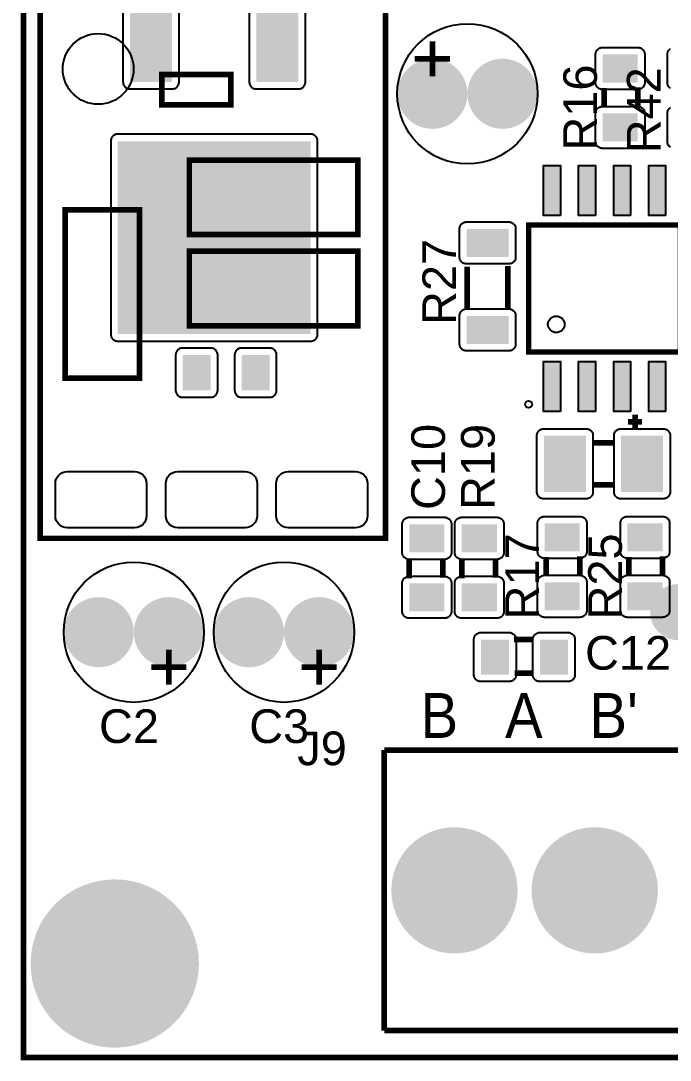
# Model space of a CAD drawing. Header units: inches. Extents: x -3.34 to 3.34, y -1.57 to 1.57.
# Drawn here: x -3.336 to -2.41, y -1.575 to -0.093 of the extents above; entities that cross this region are included whole.
import ezdxf

# ---------------------------------------------------------------- set-up
doc = ezdxf.new("R2010")
doc.units = ezdxf.units.IN
doc.layers.get('0').update_dxf_attribs({"linetype": 'CONTINUOUS'})

# ---------------------------------------------------------------- blocks, each defined once
blk = doc.blocks.new('RPAD')
blk.add_trace([(-0.5, -0.5), (-0.5, 0.5), (0.5, -0.5), (0.5, 0.5)])
blk = doc.blocks.new('EPAD')
at = {"const_width": 0.5}
blk.add_lwpolyline([(-0.25, 0, 1), (0.25, 0, 1)], format="xyb", close=True, dxfattribs=at)

msp = doc.modelspace()

# ---------------------------------------------------------------- linework, layer by layer
for points, const_width in [([(-3.332118, -1.570866), (3.333236, -1.570866), (3.333236, 1.570866), (-3.332118, 1.570866), (-3.332118, -1.570866)], 0.008), ([(-3.332118, -1.570866), (3.333236, -1.570866), (3.333236, 1.570866), (-3.332118, 1.570866), (-3.332118, -1.570866)], 0.008), ([(-3.332118, -1.570866), (3.333236, -1.570866), (3.333236, 1.570866), (-3.332118, 1.570866), (-3.332118, -1.570866)], 0.008), ([(-3.308496, -0.830709), (-2.81637, -0.830709), (-2.81637, 0.094488), (-3.308496, 0.094488), (-3.308496, -0.830709)], 0.008), ([(-3.308496, -0.830709), (-2.81637, -0.830709), (-2.81637, 0.094488), (-3.308496, 0.094488), (-3.308496, -0.830709)], 0.008), ([(-3.308496, -0.830709), (-2.81637, -0.830709), (-2.81637, 0.094488), (-3.308496, 0.094488), (-3.308496, -0.830709)], 0.008), ([(-2.749441, -0.12185), (-2.749441, -0.17185)], 0.008), ([(-2.749441, -0.12185), (-2.749441, -0.17185)], 0.008), ([(-2.749441, -0.12185), (-2.749441, -0.17185)], 0.008), ([(-2.774441, -0.14685), (-2.724441, -0.14685)], 0.008), ([(-2.774441, -0.14685), (-2.724441, -0.14685)], 0.008), ([(-2.774441, -0.14685), (-2.724441, -0.14685)], 0.008), ([(-3.135268, -0.212598), (-3.036843, -0.212598), (-3.036843, -0.169291), (-3.135268, -0.169291), (-3.135268, -0.212598)], 0.008), ([(-3.135268, -0.212598), (-3.036843, -0.212598), (-3.036843, -0.169291), (-3.135268, -0.169291), (-3.135268, -0.212598)], 0.008), ([(-3.135268, -0.212598), (-3.036843, -0.212598), (-3.036843, -0.169291), (-3.135268, -0.169291), (-3.135268, -0.212598)], 0.008), ([(-2.504724, -0.215756), (-2.504724, -0.188756)], 0.008), ([(-2.504724, -0.215756), (-2.504724, -0.188756)], 0.008), ([(-2.504724, -0.215756), (-2.504724, -0.188756)], 0.008), ([(-2.456724, -0.215756), (-2.456724, -0.187756)], 0.008), ([(-2.456724, -0.215756), (-2.456724, -0.187756)], 0.008), ([(-2.456724, -0.215756), (-2.456724, -0.187756)], 0.008), ([(-3.095898, -0.397638), (-2.85574, -0.397638), (-2.85574, -0.291339), (-3.095898, -0.291339), (-3.095898, -0.397638)], 0.008), ([(-3.095898, -0.397638), (-2.85574, -0.397638), (-2.85574, -0.291339), (-3.095898, -0.291339), (-3.095898, -0.397638)], 0.008), ([(-3.095898, -0.397638), (-2.85574, -0.397638), (-2.85574, -0.291339), (-3.095898, -0.291339), (-3.095898, -0.397638)], 0.008), ([(-3.273063, -0.602362), (-3.166764, -0.602362), (-3.166764, -0.362205), (-3.273063, -0.362205), (-3.273063, -0.602362)], 0.008), ([(-3.273063, -0.602362), (-3.166764, -0.602362), (-3.166764, -0.362205), (-3.273063, -0.362205), (-3.273063, -0.602362)], 0.008), ([(-3.273063, -0.602362), (-3.166764, -0.602362), (-3.166764, -0.362205), (-3.273063, -0.362205), (-3.273063, -0.602362)], 0.008), ([(-2.395701, -0.564961), (-2.395701, -0.383858), (-2.612236, -0.383858), (-2.612236, -0.564961), (-2.395701, -0.564961)], 0.007874), ([(-2.395701, -0.564961), (-2.395701, -0.383858), (-2.612236, -0.383858), (-2.612236, -0.564961), (-2.395701, -0.564961)], 0.007874), ([(-2.395701, -0.564961), (-2.395701, -0.383858), (-2.612236, -0.383858), (-2.612236, -0.564961), (-2.395701, -0.564961)], 0.007874), ([(-3.095898, -0.527559), (-2.85574, -0.527559), (-2.85574, -0.42126), (-3.095898, -0.42126), (-3.095898, -0.527559)], 0.008), ([(-3.095898, -0.527559), (-2.85574, -0.527559), (-2.85574, -0.42126), (-3.095898, -0.42126), (-3.095898, -0.527559)], 0.008), ([(-3.095898, -0.527559), (-2.85574, -0.527559), (-2.85574, -0.42126), (-3.095898, -0.42126), (-3.095898, -0.527559)], 0.008), ([(-2.699701, -0.443449), (-2.699701, -0.502449)], 0.008), ([(-2.699701, -0.443449), (-2.699701, -0.502449)], 0.008), ([(-2.699701, -0.443449), (-2.699701, -0.502449)], 0.008), ([(-2.641701, -0.442449), (-2.641701, -0.502449)], 0.008), ([(-2.641701, -0.442449), (-2.641701, -0.502449)], 0.008), ([(-2.641701, -0.442449), (-2.641701, -0.502449)], 0.008), ([(-2.460465, -0.654409), (-2.460465, -0.674409)], 0.008), ([(-2.460465, -0.654409), (-2.460465, -0.674409)], 0.008), ([(-2.460465, -0.654409), (-2.460465, -0.674409)], 0.008), ([(-2.470465, -0.664409), (-2.450465, -0.664409)], 0.008), ([(-2.470465, -0.664409), (-2.450465, -0.664409)], 0.008), ([(-2.470465, -0.664409), (-2.450465, -0.664409)], 0.008), ([(-2.520465, -0.694409), (-2.490465, -0.694409)], 0.008), ([(-2.520465, -0.694409), (-2.490465, -0.694409)], 0.008), ([(-2.520465, -0.694409), (-2.490465, -0.694409)], 0.008), ([(-2.520465, -0.754409), (-2.490465, -0.754409)], 0.008), ([(-2.520465, -0.754409), (-2.490465, -0.754409)], 0.008), ([(-2.520465, -0.754409), (-2.490465, -0.754409)], 0.008), ([(-2.782315, -0.859709), (-2.782315, -0.887709)], 0.008), ([(-2.782315, -0.859709), (-2.782315, -0.887709)], 0.008), ([(-2.782315, -0.859709), (-2.782315, -0.887709)], 0.008), ([(-2.734315, -0.859709), (-2.734315, -0.886709)], 0.008), ([(-2.734315, -0.859709), (-2.734315, -0.886709)], 0.008), ([(-2.734315, -0.859709), (-2.734315, -0.886709)], 0.008), ([(-2.707512, -0.859709), (-2.707512, -0.887709)], 0.008), ([(-2.707512, -0.859709), (-2.707512, -0.887709)], 0.008), ([(-2.707512, -0.859709), (-2.707512, -0.887709)], 0.008), ([(-2.659512, -0.859709), (-2.659512, -0.886709)], 0.008), ([(-2.659512, -0.859709), (-2.659512, -0.886709)], 0.008), ([(-2.659512, -0.859709), (-2.659512, -0.886709)], 0.008), ([(-2.587402, -0.884386), (-2.587402, -0.857386)], 0.008), ([(-2.587402, -0.884386), (-2.587402, -0.857386)], 0.008), ([(-2.587402, -0.884386), (-2.587402, -0.857386)], 0.008), ([(-2.539402, -0.884386), (-2.539402, -0.856386)], 0.008), ([(-2.539402, -0.884386), (-2.539402, -0.856386)], 0.008), ([(-2.539402, -0.884386), (-2.539402, -0.856386)], 0.008), ([(-2.469291, -0.884386), (-2.469291, -0.857386)], 0.008), ([(-2.469291, -0.884386), (-2.469291, -0.857386)], 0.008), ([(-2.469291, -0.884386), (-2.469291, -0.857386)], 0.008), ([(-2.421291, -0.884386), (-2.421291, -0.856386)], 0.008), ([(-2.421291, -0.884386), (-2.421291, -0.856386)], 0.008), ([(-2.421291, -0.884386), (-2.421291, -0.856386)], 0.008), ([(-2.605213, -0.975), (-2.633213, -0.975)], 0.008), ([(-2.605213, -0.975), (-2.633213, -0.975)], 0.008), ([(-2.605213, -0.975), (-2.633213, -0.975)], 0.008), ([(-3.125, -1.039567), (-3.125, -0.989567)], 0.008), ([(-3.125, -1.039567), (-3.125, -0.989567)], 0.008), ([(-3.125, -1.039567), (-3.125, -0.989567)], 0.008), ([(-2.910858, -1.039567), (-2.910858, -0.989567)], 0.008), ([(-2.910858, -1.039567), (-2.910858, -0.989567)], 0.008), ([(-2.910858, -1.039567), (-2.910858, -0.989567)], 0.008), ([(-3.1, -1.014567), (-3.15, -1.014567)], 0.008), ([(-3.1, -1.014567), (-3.15, -1.014567)], 0.008), ([(-3.1, -1.014567), (-3.15, -1.014567)], 0.008), ([(-2.885858, -1.014567), (-2.935858, -1.014567)], 0.008), ([(-2.885858, -1.014567), (-2.935858, -1.014567)], 0.008), ([(-2.885858, -1.014567), (-2.935858, -1.014567)], 0.008), ([(-2.605213, -1.023), (-2.632213, -1.023)], 0.008), ([(-2.605213, -1.023), (-2.632213, -1.023)], 0.008), ([(-2.605213, -1.023), (-2.632213, -1.023)], 0.008), ([(-2.817945, -1.132677), (-2.817945, -1.532677)], 0.008), ([(-2.217945, -1.132677), (-2.817945, -1.132677)], 0.008), ([(-2.817945, -1.132677), (-2.817945, -1.532677)], 0.008), ([(-2.217945, -1.132677), (-2.817945, -1.132677)], 0.008), ([(-2.817945, -1.132677), (-2.817945, -1.532677)], 0.008), ([(-2.217945, -1.132677), (-2.817945, -1.132677)], 0.008), ([(-2.817945, -1.532677), (-2.217945, -1.532677)], 0.008), ([(-2.817945, -1.532677), (-2.217945, -1.532677)], 0.008), ([(-2.817945, -1.532677), (-2.217945, -1.532677)], 0.008)]:
    msp.add_lwpolyline(points, dxfattribs=dict(const_width=const_width))
for points in [[(-3.190465, -0.079921), (-3.190465, -0.179921), (-3.190414, -0.180961), (-3.190266, -0.181966), (-3.190024, -0.182933), (-3.189693, -0.183857), (-3.189278, -0.184733), (-3.188783, -0.185557), (-3.188214, -0.186324), (-3.187574, -0.187031), (-3.186868, -0.187671), (-3.1861, -0.18824), (-3.185276, -0.188735), (-3.1844, -0.18915), (-3.183476, -0.18948), (-3.182509, -0.189722), (-3.181504, -0.189871), (-3.180465, -0.189921), (-3.180465, -0.189921), (-3.120465, -0.189921), (-3.119425, -0.189871), (-3.11842, -0.189722), (-3.117453, -0.18948), (-3.116529, -0.18915), (-3.115653, -0.188735), (-3.114829, -0.18824), (-3.114061, -0.187671), (-3.113355, -0.187031), (-3.112715, -0.186324), (-3.112146, -0.185557), (-3.111651, -0.184733), (-3.111236, -0.183857), (-3.110906, -0.182933), (-3.110663, -0.181966), (-3.110515, -0.180961), (-3.110465, -0.179921), (-3.110465, -0.079921)], [(-3.010465, -0.079921), (-3.010465, -0.179921), (-3.010414, -0.180961), (-3.010266, -0.181966), (-3.010024, -0.182933), (-3.009693, -0.183857), (-3.009278, -0.184733), (-3.008783, -0.185557), (-3.008214, -0.186324), (-3.007574, -0.187031), (-3.006868, -0.187671), (-3.0061, -0.18824), (-3.005276, -0.188735), (-3.0044, -0.18915), (-3.003476, -0.18948), (-3.002509, -0.189722), (-3.001504, -0.189871), (-3.000465, -0.189921), (-3.000465, -0.189921), (-2.940465, -0.189921), (-2.939425, -0.189871), (-2.93842, -0.189722), (-2.937453, -0.18948), (-2.936529, -0.18915), (-2.935653, -0.188735), (-2.934829, -0.18824), (-2.934061, -0.187671), (-2.933355, -0.187031), (-2.932715, -0.186324), (-2.932146, -0.185557), (-2.931651, -0.184733), (-2.931236, -0.183857), (-2.930906, -0.182933), (-2.930663, -0.181966), (-2.930515, -0.180961), (-2.930465, -0.179921), (-2.930465, -0.079921)], [(-2.409998, -0.189075), (-2.410765, -0.188506), (-2.411472, -0.187865), (-2.412112, -0.187159), (-2.412681, -0.186392), (-2.413176, -0.185568), (-2.413591, -0.184691), (-2.413921, -0.183767), (-2.414163, -0.1828), (-2.414312, -0.181795), (-2.414362, -0.180756), (-2.414362, -0.180756), (-2.414362, -0.140756), (-2.414312, -0.139717), (-2.414163, -0.138711), (-2.413921, -0.137744), (-2.413591, -0.13682), (-2.413176, -0.135944), (-2.412681, -0.13512), (-2.412112, -0.134352), (-2.411472, -0.133646), (-2.410765, -0.133006), (-2.409998, -0.132437)], [(-2.409998, -0.273075), (-2.410765, -0.272506), (-2.411472, -0.271865), (-2.412112, -0.271159), (-2.412681, -0.270392), (-2.413176, -0.269568), (-2.413591, -0.268691), (-2.413921, -0.267767), (-2.414163, -0.2668), (-2.414312, -0.265795), (-2.414362, -0.264756), (-2.414362, -0.264756), (-2.414362, -0.224756), (-2.414312, -0.223717), (-2.414163, -0.222711), (-2.413921, -0.221744), (-2.413591, -0.22082), (-2.413176, -0.219944), (-2.412681, -0.21912), (-2.412112, -0.218352), (-2.411472, -0.217646), (-2.410765, -0.217006), (-2.409998, -0.216437)]]:
    msp.add_lwpolyline(points)
for points in [[(-2.516724, -0.180756), (-2.516724, -0.140756), (-2.516674, -0.139717), (-2.516526, -0.138711), (-2.516283, -0.137744), (-2.515953, -0.13682), (-2.515538, -0.135944), (-2.515043, -0.13512), (-2.514474, -0.134352), (-2.513834, -0.133646), (-2.513128, -0.133006), (-2.51236, -0.132437), (-2.511536, -0.131943), (-2.51066, -0.131528), (-2.509736, -0.131197), (-2.508769, -0.130955), (-2.507764, -0.130806), (-2.506724, -0.130756), (-2.456724, -0.130756), (-2.455685, -0.130806), (-2.45468, -0.130955), (-2.453713, -0.131197), (-2.452789, -0.131528), (-2.451913, -0.131943), (-2.451089, -0.132437), (-2.450321, -0.133006), (-2.449615, -0.133646), (-2.448975, -0.134352), (-2.448406, -0.13512), (-2.447911, -0.135944), (-2.447496, -0.13682), (-2.447165, -0.137744), (-2.446923, -0.138711), (-2.446775, -0.139717), (-2.446724, -0.140756), (-2.446724, -0.180756), (-2.446775, -0.181795), (-2.446923, -0.1828), (-2.447165, -0.183767), (-2.447496, -0.184691), (-2.447911, -0.185568), (-2.448406, -0.186392), (-2.448975, -0.187159), (-2.449615, -0.187865), (-2.450321, -0.188506), (-2.451089, -0.189075), (-2.451913, -0.189569), (-2.452789, -0.189984), (-2.453713, -0.190315), (-2.45468, -0.190557), (-2.455685, -0.190706), (-2.456724, -0.190756), (-2.506724, -0.190756), (-2.507764, -0.190706), (-2.508769, -0.190557), (-2.509736, -0.190315), (-2.51066, -0.189984), (-2.511536, -0.189569), (-2.51236, -0.189075), (-2.513128, -0.188506), (-2.513834, -0.187865), (-2.514474, -0.187159), (-2.515043, -0.186392), (-2.515538, -0.185568), (-2.515953, -0.184691), (-2.516283, -0.183767), (-2.516526, -0.1828), (-2.516674, -0.181795), (-2.516724, -0.180756)], [(-2.516724, -0.264756), (-2.516724, -0.224756), (-2.516674, -0.223717), (-2.516526, -0.222711), (-2.516283, -0.221744), (-2.515953, -0.22082), (-2.515538, -0.219944), (-2.515043, -0.21912), (-2.514474, -0.218352), (-2.513834, -0.217646), (-2.513128, -0.217006), (-2.51236, -0.216437), (-2.511536, -0.215943), (-2.51066, -0.215528), (-2.509736, -0.215197), (-2.508769, -0.214955), (-2.507764, -0.214806), (-2.506724, -0.214756), (-2.456724, -0.214756), (-2.455685, -0.214806), (-2.45468, -0.214955), (-2.453713, -0.215197), (-2.452789, -0.215528), (-2.451913, -0.215943), (-2.451089, -0.216437), (-2.450321, -0.217006), (-2.449615, -0.217646), (-2.448975, -0.218352), (-2.448406, -0.21912), (-2.447911, -0.219944), (-2.447496, -0.22082), (-2.447165, -0.221744), (-2.446923, -0.222711), (-2.446775, -0.223717), (-2.446724, -0.224756), (-2.446724, -0.264756), (-2.446775, -0.265795), (-2.446923, -0.2668), (-2.447165, -0.267767), (-2.447496, -0.268691), (-2.447911, -0.269568), (-2.448406, -0.270392), (-2.448975, -0.271159), (-2.449615, -0.271865), (-2.450321, -0.272506), (-2.451089, -0.273075), (-2.451913, -0.273569), (-2.452789, -0.273984), (-2.453713, -0.274315), (-2.45468, -0.274557), (-2.455685, -0.274706), (-2.456724, -0.274756), (-2.506724, -0.274756), (-2.507764, -0.274706), (-2.508769, -0.274557), (-2.509736, -0.274315), (-2.51066, -0.273984), (-2.511536, -0.273569), (-2.51236, -0.273075), (-2.513128, -0.272506), (-2.513834, -0.271865), (-2.514474, -0.271159), (-2.515043, -0.270392), (-2.515538, -0.269568), (-2.515953, -0.268691), (-2.516283, -0.267767), (-2.516526, -0.2668), (-2.516674, -0.265795), (-2.516724, -0.264756)], [(-3.197965, -0.549421), (-2.922965, -0.549421), (-2.921925, -0.549371), (-2.92092, -0.549222), (-2.919953, -0.54898), (-2.919029, -0.54865), (-2.918153, -0.548235), (-2.917329, -0.54774), (-2.916561, -0.547171), (-2.915855, -0.546531), (-2.915215, -0.545824), (-2.914646, -0.545057), (-2.914151, -0.544233), (-2.913736, -0.543357), (-2.913406, -0.542433), (-2.913163, -0.541466), (-2.913015, -0.540461), (-2.912965, -0.539421), (-2.912965, -0.264421), (-2.913015, -0.263382), (-2.913163, -0.262377), (-2.913406, -0.26141), (-2.913736, -0.260486), (-2.914151, -0.259609), (-2.914646, -0.258785), (-2.915215, -0.258018), (-2.915855, -0.257312), (-2.916561, -0.256672), (-2.917329, -0.256102), (-2.918153, -0.255607), (-2.919029, -0.255193), (-2.919953, -0.254862), (-2.92092, -0.25462), (-2.921925, -0.254472), (-2.922965, -0.254421), (-3.197965, -0.254421), (-3.199004, -0.254472), (-3.200009, -0.25462), (-3.200976, -0.254862), (-3.2019, -0.255193), (-3.202776, -0.255607), (-3.2036, -0.256102), (-3.204368, -0.256672), (-3.205074, -0.257312), (-3.205714, -0.258018), (-3.206283, -0.258785), (-3.206778, -0.259609), (-3.207193, -0.260486), (-3.207524, -0.26141), (-3.207766, -0.262377), (-3.207914, -0.263382), (-3.207965, -0.264421), (-3.207965, -0.539421), (-3.207914, -0.540461), (-3.207766, -0.541466), (-3.207524, -0.542433), (-3.207193, -0.543357), (-3.206778, -0.544233), (-3.206283, -0.545057), (-3.205714, -0.545824), (-3.205074, -0.546531), (-3.204368, -0.547171), (-3.2036, -0.54774), (-3.202776, -0.548235), (-3.2019, -0.54865), (-3.200976, -0.54898), (-3.200009, -0.549222), (-3.199004, -0.549371), (-3.197965, -0.549421)], [(-2.566969, -0.370146), (-2.590969, -0.370146), (-2.590969, -0.299146), (-2.566969, -0.299146), (-2.566969, -0.370146)], [(-2.516969, -0.370146), (-2.540969, -0.370146), (-2.540969, -0.299146), (-2.516969, -0.299146), (-2.516969, -0.370146)], [(-2.466969, -0.370146), (-2.490969, -0.370146), (-2.490969, -0.299146), (-2.466969, -0.299146), (-2.466969, -0.370146)], [(-2.416969, -0.370146), (-2.440969, -0.370146), (-2.440969, -0.299146), (-2.416969, -0.299146), (-2.416969, -0.370146)], [(-2.630701, -0.389449), (-2.630701, -0.429449), (-2.630751, -0.430488), (-2.6309, -0.431493), (-2.631142, -0.43246), (-2.631472, -0.433384), (-2.631887, -0.434261), (-2.632382, -0.435085), (-2.632951, -0.435852), (-2.633591, -0.436558), (-2.634298, -0.437198), (-2.635065, -0.437768), (-2.635889, -0.438262), (-2.636765, -0.438677), (-2.637689, -0.439008), (-2.638656, -0.43925), (-2.639661, -0.439398), (-2.640701, -0.439449), (-2.700701, -0.439449), (-2.70174, -0.439398), (-2.702745, -0.43925), (-2.703712, -0.439008), (-2.704636, -0.438677), (-2.705513, -0.438262), (-2.706337, -0.437768), (-2.707104, -0.437198), (-2.70781, -0.436558), (-2.70845, -0.435852), (-2.70902, -0.435085), (-2.709515, -0.434261), (-2.709929, -0.433384), (-2.71026, -0.43246), (-2.710502, -0.431493), (-2.71065, -0.430488), (-2.710701, -0.429449), (-2.710701, -0.389449), (-2.71065, -0.388409), (-2.710502, -0.387404), (-2.71026, -0.386437), (-2.709929, -0.385513), (-2.709515, -0.384637), (-2.70902, -0.383813), (-2.70845, -0.383045), (-2.70781, -0.382339), (-2.707104, -0.381699), (-2.706337, -0.38113), (-2.705513, -0.380635), (-2.704636, -0.38022), (-2.703712, -0.37989), (-2.702745, -0.379648), (-2.70174, -0.379499), (-2.700701, -0.379449), (-2.640701, -0.379449), (-2.639661, -0.379499), (-2.638656, -0.379648), (-2.637689, -0.37989), (-2.636765, -0.38022), (-2.635889, -0.380635), (-2.635065, -0.38113), (-2.634298, -0.381699), (-2.633591, -0.382339), (-2.632951, -0.383045), (-2.632382, -0.383813), (-2.631887, -0.384637), (-2.631472, -0.385513), (-2.631142, -0.386437), (-2.6309, -0.387404), (-2.630751, -0.388409), (-2.630701, -0.389449)], [(-2.630701, -0.513449), (-2.630701, -0.553449), (-2.630751, -0.554488), (-2.6309, -0.555493), (-2.631142, -0.55646), (-2.631472, -0.557384), (-2.631887, -0.558261), (-2.632382, -0.559085), (-2.632951, -0.559852), (-2.633591, -0.560558), (-2.634298, -0.561198), (-2.635065, -0.561768), (-2.635889, -0.562262), (-2.636765, -0.562677), (-2.637689, -0.563008), (-2.638656, -0.56325), (-2.639661, -0.563398), (-2.640701, -0.563449), (-2.700701, -0.563449), (-2.70174, -0.563398), (-2.702745, -0.56325), (-2.703712, -0.563008), (-2.704636, -0.562677), (-2.705513, -0.562262), (-2.706337, -0.561768), (-2.707104, -0.561198), (-2.70781, -0.560558), (-2.70845, -0.559852), (-2.70902, -0.559085), (-2.709515, -0.558261), (-2.709929, -0.557384), (-2.71026, -0.55646), (-2.710502, -0.555493), (-2.71065, -0.554488), (-2.710701, -0.553449), (-2.710701, -0.513449), (-2.71065, -0.512409), (-2.710502, -0.511404), (-2.71026, -0.510437), (-2.709929, -0.509513), (-2.709515, -0.508637), (-2.70902, -0.507813), (-2.70845, -0.507045), (-2.70781, -0.506339), (-2.707104, -0.505699), (-2.706337, -0.50513), (-2.705513, -0.504635), (-2.704636, -0.50422), (-2.703712, -0.50389), (-2.702745, -0.503648), (-2.70174, -0.503499), (-2.700701, -0.503449), (-2.640701, -0.503449), (-2.639661, -0.503499), (-2.638656, -0.503648), (-2.637689, -0.50389), (-2.636765, -0.50422), (-2.635889, -0.504635), (-2.635065, -0.50513), (-2.634298, -0.505699), (-2.633591, -0.506339), (-2.632951, -0.507045), (-2.632382, -0.507813), (-2.631887, -0.508637), (-2.631472, -0.509513), (-2.631142, -0.510437), (-2.6309, -0.511404), (-2.630751, -0.512409), (-2.630701, -0.513449)], [(-3.105409, -0.629488), (-3.065409, -0.629488), (-3.06437, -0.629438), (-3.063365, -0.629289), (-3.062398, -0.629047), (-3.061474, -0.628717), (-3.060598, -0.628302), (-3.059774, -0.627807), (-3.059006, -0.627238), (-3.0583, -0.626598), (-3.05766, -0.625891), (-3.057091, -0.625124), (-3.056596, -0.6243), (-3.056181, -0.623424), (-3.05585, -0.6225), (-3.055608, -0.621533), (-3.05546, -0.620528), (-3.055409, -0.619488), (-3.055409, -0.569488), (-3.05546, -0.568449), (-3.055608, -0.567444), (-3.05585, -0.566477), (-3.056181, -0.565553), (-3.056596, -0.564676), (-3.057091, -0.563852), (-3.05766, -0.563085), (-3.0583, -0.562379), (-3.059006, -0.561739), (-3.059774, -0.561169), (-3.060598, -0.560674), (-3.061474, -0.56026), (-3.062398, -0.559929), (-3.063365, -0.559687), (-3.06437, -0.559539), (-3.065409, -0.559488), (-3.105409, -0.559488), (-3.106449, -0.559539), (-3.107454, -0.559687), (-3.108421, -0.559929), (-3.109345, -0.56026), (-3.110221, -0.560674), (-3.111045, -0.561169), (-3.111813, -0.561739), (-3.112519, -0.562379), (-3.113159, -0.563085), (-3.113728, -0.563852), (-3.114223, -0.564676), (-3.114638, -0.565553), (-3.114969, -0.566477), (-3.115211, -0.567444), (-3.115359, -0.568449), (-3.115409, -0.569488), (-3.115409, -0.619488), (-3.115359, -0.620528), (-3.115211, -0.621533), (-3.114969, -0.6225), (-3.114638, -0.623424), (-3.114223, -0.6243), (-3.113728, -0.625124), (-3.113159, -0.625891), (-3.112519, -0.626598), (-3.111813, -0.627238), (-3.111045, -0.627807), (-3.110221, -0.628302), (-3.109345, -0.628717), (-3.108421, -0.629047), (-3.107454, -0.629289), (-3.106449, -0.629438), (-3.105409, -0.629488)], [(-3.021409, -0.629488), (-2.981409, -0.629488), (-2.98037, -0.629438), (-2.979365, -0.629289), (-2.978398, -0.629047), (-2.977474, -0.628717), (-2.976598, -0.628302), (-2.975774, -0.627807), (-2.975006, -0.627238), (-2.9743, -0.626598), (-2.97366, -0.625891), (-2.973091, -0.625124), (-2.972596, -0.6243), (-2.972181, -0.623424), (-2.97185, -0.6225), (-2.971608, -0.621533), (-2.97146, -0.620528), (-2.971409, -0.619488), (-2.971409, -0.569488), (-2.97146, -0.568449), (-2.971608, -0.567444), (-2.97185, -0.566477), (-2.972181, -0.565553), (-2.972596, -0.564676), (-2.973091, -0.563852), (-2.97366, -0.563085), (-2.9743, -0.562379), (-2.975006, -0.561739), (-2.975774, -0.561169), (-2.976598, -0.560674), (-2.977474, -0.56026), (-2.978398, -0.559929), (-2.979365, -0.559687), (-2.98037, -0.559539), (-2.981409, -0.559488), (-3.021409, -0.559488), (-3.022449, -0.559539), (-3.023454, -0.559687), (-3.024421, -0.559929), (-3.025345, -0.56026), (-3.026221, -0.560674), (-3.027045, -0.561169), (-3.027813, -0.561739), (-3.028519, -0.562379), (-3.029159, -0.563085), (-3.029728, -0.563852), (-3.030223, -0.564676), (-3.030638, -0.565553), (-3.030969, -0.566477), (-3.031211, -0.567444), (-3.031359, -0.568449), (-3.031409, -0.569488), (-3.031409, -0.619488), (-3.031359, -0.620528), (-3.031211, -0.621533), (-3.030969, -0.6225), (-3.030638, -0.623424), (-3.030223, -0.6243), (-3.029728, -0.625124), (-3.029159, -0.625891), (-3.028519, -0.626598), (-3.027813, -0.627238), (-3.027045, -0.627807), (-3.026221, -0.628302), (-3.025345, -0.628717), (-3.024421, -0.629047), (-3.023454, -0.629289), (-3.022449, -0.629438), (-3.021409, -0.629488)], [(-2.566969, -0.649673), (-2.590969, -0.649673), (-2.590969, -0.578673), (-2.566969, -0.578673), (-2.566969, -0.649673)], [(-2.516969, -0.649673), (-2.540969, -0.649673), (-2.540969, -0.578673), (-2.516969, -0.578673), (-2.516969, -0.649673)], [(-2.466969, -0.649673), (-2.490969, -0.649673), (-2.490969, -0.578673), (-2.466969, -0.578673), (-2.466969, -0.649673)], [(-2.416969, -0.649673), (-2.440969, -0.649673), (-2.440969, -0.578673), (-2.416969, -0.578673), (-2.416969, -0.649673)], [(-2.590465, -0.674409), (-2.530465, -0.674409), (-2.529425, -0.67446), (-2.52842, -0.674608), (-2.527453, -0.67485), (-2.526529, -0.675181), (-2.525653, -0.675596), (-2.524829, -0.676091), (-2.524061, -0.67666), (-2.523355, -0.6773), (-2.522715, -0.678006), (-2.522146, -0.678774), (-2.521651, -0.679598), (-2.521236, -0.680474), (-2.520906, -0.681398), (-2.520663, -0.682365), (-2.520515, -0.68337), (-2.520465, -0.684409), (-2.520465, -0.764409), (-2.520515, -0.765449), (-2.520663, -0.766454), (-2.520906, -0.767421), (-2.521236, -0.768345), (-2.521651, -0.769221), (-2.522146, -0.770045), (-2.522715, -0.770813), (-2.523355, -0.771519), (-2.524061, -0.772159), (-2.524829, -0.772728), (-2.525653, -0.773223), (-2.526529, -0.773638), (-2.527453, -0.773969), (-2.52842, -0.774211), (-2.529425, -0.774359), (-2.530465, -0.774409), (-2.590465, -0.774409), (-2.591504, -0.774359), (-2.592509, -0.774211), (-2.593476, -0.773969), (-2.5944, -0.773638), (-2.595276, -0.773223), (-2.5961, -0.772728), (-2.596868, -0.772159), (-2.597574, -0.771519), (-2.598214, -0.770813), (-2.598783, -0.770045), (-2.599278, -0.769221), (-2.599693, -0.768345), (-2.600024, -0.767421), (-2.600266, -0.766454), (-2.600414, -0.765449), (-2.600465, -0.764409), (-2.600465, -0.684409), (-2.600414, -0.68337), (-2.600266, -0.682365), (-2.600024, -0.681398), (-2.599693, -0.680474), (-2.599278, -0.679598), (-2.598783, -0.678774), (-2.598214, -0.678006), (-2.597574, -0.6773), (-2.596868, -0.67666), (-2.5961, -0.676091), (-2.595276, -0.675596), (-2.5944, -0.675181), (-2.593476, -0.67485), (-2.592509, -0.674608), (-2.591504, -0.67446), (-2.590465, -0.674409)], [(-2.480465, -0.674409), (-2.420465, -0.674409), (-2.419425, -0.67446), (-2.41842, -0.674608), (-2.417453, -0.67485), (-2.416529, -0.675181), (-2.415653, -0.675596), (-2.414829, -0.676091), (-2.414061, -0.67666), (-2.413355, -0.6773), (-2.412715, -0.678006), (-2.412146, -0.678774), (-2.411651, -0.679598), (-2.411236, -0.680474), (-2.410906, -0.681398), (-2.410663, -0.682365), (-2.410515, -0.68337), (-2.410465, -0.684409), (-2.410465, -0.764409), (-2.410515, -0.765449), (-2.410663, -0.766454), (-2.410906, -0.767421), (-2.411236, -0.768345), (-2.411651, -0.769221), (-2.412146, -0.770045), (-2.412715, -0.770813), (-2.413355, -0.771519), (-2.414061, -0.772159), (-2.414829, -0.772728), (-2.415653, -0.773223), (-2.416529, -0.773638), (-2.417453, -0.773969), (-2.41842, -0.774211), (-2.419425, -0.774359), (-2.420465, -0.774409), (-2.480465, -0.774409), (-2.481504, -0.774359), (-2.482509, -0.774211), (-2.483476, -0.773969), (-2.4844, -0.773638), (-2.485276, -0.773223), (-2.4861, -0.772728), (-2.486868, -0.772159), (-2.487574, -0.771519), (-2.488214, -0.770813), (-2.488783, -0.770045), (-2.489278, -0.769221), (-2.489693, -0.768345), (-2.490024, -0.767421), (-2.490266, -0.766454), (-2.490414, -0.765449), (-2.490465, -0.764409), (-2.490465, -0.684409), (-2.490414, -0.68337), (-2.490266, -0.682365), (-2.490024, -0.681398), (-2.489693, -0.680474), (-2.489278, -0.679598), (-2.488783, -0.678774), (-2.488214, -0.678006), (-2.487574, -0.6773), (-2.486868, -0.67666), (-2.4861, -0.676091), (-2.485276, -0.675596), (-2.4844, -0.675181), (-2.483476, -0.67485), (-2.482509, -0.674608), (-2.481504, -0.67446), (-2.480465, -0.674409)], [(-3.156882, -0.752591), (-3.156882, -0.798591), (-3.15722, -0.802067), (-3.158193, -0.805281), (-3.159739, -0.808172), (-3.161796, -0.810676), (-3.164301, -0.812733), (-3.167192, -0.814279), (-3.170406, -0.815252), (-3.173882, -0.815591), (-3.269882, -0.815591), (-3.273358, -0.815252), (-3.276572, -0.814279), (-3.279463, -0.812733), (-3.281968, -0.810676), (-3.284024, -0.808172), (-3.28557, -0.805281), (-3.286544, -0.802067), (-3.286882, -0.798591), (-3.286882, -0.752591), (-3.286544, -0.749115), (-3.28557, -0.7459), (-3.284024, -0.743009), (-3.281968, -0.740505), (-3.279463, -0.738448), (-3.276572, -0.736902), (-3.273358, -0.735929), (-3.269882, -0.735591), (-3.173882, -0.735591), (-3.170406, -0.735929), (-3.167192, -0.736902), (-3.164301, -0.738448), (-3.161796, -0.740505), (-3.159739, -0.743009), (-3.158193, -0.7459), (-3.15722, -0.749115), (-3.156882, -0.752591)], [(-2.999402, -0.752591), (-2.999402, -0.798591), (-2.99974, -0.802067), (-3.000713, -0.805281), (-3.002259, -0.808172), (-3.004316, -0.810676), (-3.00682, -0.812733), (-3.009711, -0.814279), (-3.012926, -0.815252), (-3.016402, -0.815591), (-3.112402, -0.815591), (-3.115878, -0.815252), (-3.119092, -0.814279), (-3.121983, -0.812733), (-3.124487, -0.810676), (-3.126544, -0.808172), (-3.12809, -0.805281), (-3.129063, -0.802067), (-3.129402, -0.798591), (-3.129402, -0.752591), (-3.129063, -0.749115), (-3.12809, -0.7459), (-3.126544, -0.743009), (-3.124487, -0.740505), (-3.121983, -0.738448), (-3.119092, -0.736902), (-3.115878, -0.735929), (-3.112402, -0.735591), (-3.016402, -0.735591), (-3.012926, -0.735929), (-3.009711, -0.736902), (-3.00682, -0.738448), (-3.004316, -0.740505), (-3.002259, -0.743009), (-3.000713, -0.7459), (-2.99974, -0.749115), (-2.999402, -0.752591)], [(-2.841921, -0.752591), (-2.841921, -0.798591), (-2.842259, -0.802067), (-2.843233, -0.805281), (-2.844779, -0.808172), (-2.846835, -0.810676), (-2.84934, -0.812733), (-2.852231, -0.814279), (-2.855445, -0.815252), (-2.858921, -0.815591), (-2.954921, -0.815591), (-2.958397, -0.815252), (-2.961611, -0.814279), (-2.964502, -0.812733), (-2.967007, -0.810676), (-2.969064, -0.808172), (-2.97061, -0.805281), (-2.971583, -0.802067), (-2.971921, -0.798591), (-2.971921, -0.752591), (-2.971583, -0.749115), (-2.97061, -0.7459), (-2.969064, -0.743009), (-2.967007, -0.740505), (-2.964502, -0.738448), (-2.961611, -0.736902), (-2.958397, -0.735929), (-2.954921, -0.735591), (-2.858921, -0.735591), (-2.855445, -0.735929), (-2.852231, -0.736902), (-2.84934, -0.738448), (-2.846835, -0.740505), (-2.844779, -0.743009), (-2.843233, -0.7459), (-2.842259, -0.749115), (-2.841921, -0.752591)], [(-2.599402, -0.849386), (-2.599402, -0.809386), (-2.599351, -0.808346), (-2.599203, -0.807341), (-2.598961, -0.806374), (-2.59863, -0.80545), (-2.598215, -0.804574), (-2.59772, -0.80375), (-2.597151, -0.802982), (-2.596511, -0.802276), (-2.595805, -0.801636), (-2.595037, -0.801067), (-2.594213, -0.800572), (-2.593337, -0.800157), (-2.592413, -0.799827), (-2.591446, -0.799585), (-2.590441, -0.799436), (-2.589402, -0.799386), (-2.539402, -0.799386), (-2.538362, -0.799436), (-2.537357, -0.799585), (-2.53639, -0.799827), (-2.535466, -0.800157), (-2.53459, -0.800572), (-2.533766, -0.801067), (-2.532998, -0.801636), (-2.532292, -0.802276), (-2.531652, -0.802982), (-2.531083, -0.80375), (-2.530588, -0.804574), (-2.530173, -0.80545), (-2.529843, -0.806374), (-2.5296, -0.807341), (-2.529452, -0.808346), (-2.529402, -0.809386), (-2.529402, -0.849386), (-2.529452, -0.850425), (-2.5296, -0.85143), (-2.529843, -0.852397), (-2.530173, -0.853321), (-2.530588, -0.854198), (-2.531083, -0.855022), (-2.531652, -0.855789), (-2.532292, -0.856495), (-2.532998, -0.857135), (-2.533766, -0.857705), (-2.53459, -0.858199), (-2.535466, -0.858614), (-2.53639, -0.858945), (-2.537357, -0.859187), (-2.538362, -0.859335), (-2.539402, -0.859386), (-2.589402, -0.859386), (-2.590441, -0.859335), (-2.591446, -0.859187), (-2.592413, -0.858945), (-2.593337, -0.858614), (-2.594213, -0.858199), (-2.595037, -0.857705), (-2.595805, -0.857135), (-2.596511, -0.856495), (-2.597151, -0.855789), (-2.59772, -0.855022), (-2.598215, -0.854198), (-2.59863, -0.853321), (-2.598961, -0.852397), (-2.599203, -0.85143), (-2.599351, -0.850425), (-2.599402, -0.849386)], [(-2.481291, -0.849386), (-2.481291, -0.809386), (-2.481241, -0.808346), (-2.481093, -0.807341), (-2.48085, -0.806374), (-2.48052, -0.80545), (-2.480105, -0.804574), (-2.47961, -0.80375), (-2.479041, -0.802982), (-2.478401, -0.802276), (-2.477694, -0.801636), (-2.476927, -0.801067), (-2.476103, -0.800572), (-2.475227, -0.800157), (-2.474303, -0.799827), (-2.473336, -0.799585), (-2.472331, -0.799436), (-2.471291, -0.799386), (-2.421291, -0.799386), (-2.420252, -0.799436), (-2.419247, -0.799585), (-2.41828, -0.799827), (-2.417356, -0.800157), (-2.41648, -0.800572), (-2.415656, -0.801067), (-2.414888, -0.801636), (-2.414182, -0.802276), (-2.413542, -0.802982), (-2.412972, -0.80375), (-2.412478, -0.804574), (-2.412063, -0.80545), (-2.411732, -0.806374), (-2.41149, -0.807341), (-2.411342, -0.808346), (-2.411291, -0.809386), (-2.411291, -0.849386), (-2.411342, -0.850425), (-2.41149, -0.85143), (-2.411732, -0.852397), (-2.412063, -0.853321), (-2.412478, -0.854198), (-2.412972, -0.855022), (-2.413542, -0.855789), (-2.414182, -0.856495), (-2.414888, -0.857135), (-2.415656, -0.857705), (-2.41648, -0.858199), (-2.417356, -0.858614), (-2.41828, -0.858945), (-2.419247, -0.859187), (-2.420252, -0.859335), (-2.421291, -0.859386), (-2.471291, -0.859386), (-2.472331, -0.859335), (-2.473336, -0.859187), (-2.474303, -0.858945), (-2.475227, -0.858614), (-2.476103, -0.858199), (-2.476927, -0.857705), (-2.477694, -0.857135), (-2.478401, -0.856495), (-2.479041, -0.855789), (-2.47961, -0.855022), (-2.480105, -0.854198), (-2.48052, -0.853321), (-2.48085, -0.852397), (-2.481093, -0.85143), (-2.481241, -0.850425), (-2.481291, -0.849386)], [(-2.722315, -0.810709), (-2.722315, -0.850709), (-2.722365, -0.851748), (-2.722514, -0.852753), (-2.722756, -0.85372), (-2.723087, -0.854644), (-2.723501, -0.85552), (-2.723996, -0.856344), (-2.724565, -0.857112), (-2.725206, -0.857818), (-2.725912, -0.858458), (-2.726679, -0.859028), (-2.727503, -0.859522), (-2.72838, -0.859937), (-2.729304, -0.860268), (-2.73027, -0.86051), (-2.731276, -0.860658), (-2.732315, -0.860709), (-2.782315, -0.860709), (-2.783354, -0.860658), (-2.784359, -0.86051), (-2.785326, -0.860268), (-2.78625, -0.859937), (-2.787127, -0.859522), (-2.787951, -0.859028), (-2.788718, -0.858458), (-2.789424, -0.857818), (-2.790065, -0.857112), (-2.790634, -0.856344), (-2.791129, -0.85552), (-2.791543, -0.854644), (-2.791874, -0.85372), (-2.792116, -0.852753), (-2.792265, -0.851748), (-2.792315, -0.850709), (-2.792315, -0.810709), (-2.792265, -0.809669), (-2.792116, -0.808664), (-2.791874, -0.807697), (-2.791543, -0.806773), (-2.791129, -0.805897), (-2.790634, -0.805073), (-2.790065, -0.804305), (-2.789424, -0.803599), (-2.788718, -0.802959), (-2.787951, -0.80239), (-2.787127, -0.801895), (-2.78625, -0.80148), (-2.785326, -0.80115), (-2.784359, -0.800907), (-2.783354, -0.800759), (-2.782315, -0.800709), (-2.732315, -0.800709), (-2.731276, -0.800759), (-2.73027, -0.800907), (-2.729304, -0.80115), (-2.72838, -0.80148), (-2.727503, -0.801895), (-2.726679, -0.80239), (-2.725912, -0.802959), (-2.725206, -0.803599), (-2.724565, -0.804305), (-2.723996, -0.805073), (-2.723501, -0.805897), (-2.723087, -0.806773), (-2.722756, -0.807697), (-2.722514, -0.808664), (-2.722365, -0.809669), (-2.722315, -0.810709)], [(-2.647512, -0.810709), (-2.647512, -0.850709), (-2.647562, -0.851748), (-2.647711, -0.852753), (-2.647953, -0.85372), (-2.648283, -0.854644), (-2.648698, -0.85552), (-2.649193, -0.856344), (-2.649762, -0.857112), (-2.650402, -0.857818), (-2.651109, -0.858458), (-2.651876, -0.859028), (-2.6527, -0.859522), (-2.653576, -0.859937), (-2.6545, -0.860268), (-2.655467, -0.86051), (-2.656472, -0.860658), (-2.657512, -0.860709), (-2.707512, -0.860709), (-2.708551, -0.860658), (-2.709556, -0.86051), (-2.710523, -0.860268), (-2.711447, -0.859937), (-2.712324, -0.859522), (-2.713148, -0.859028), (-2.713915, -0.858458), (-2.714621, -0.857818), (-2.715261, -0.857112), (-2.715831, -0.856344), (-2.716326, -0.85552), (-2.71674, -0.854644), (-2.717071, -0.85372), (-2.717313, -0.852753), (-2.717461, -0.851748), (-2.717512, -0.850709), (-2.717512, -0.810709), (-2.717461, -0.809669), (-2.717313, -0.808664), (-2.717071, -0.807697), (-2.71674, -0.806773), (-2.716326, -0.805897), (-2.715831, -0.805073), (-2.715261, -0.804305), (-2.714621, -0.803599), (-2.713915, -0.802959), (-2.713148, -0.80239), (-2.712324, -0.801895), (-2.711447, -0.80148), (-2.710523, -0.80115), (-2.709556, -0.800907), (-2.708551, -0.800759), (-2.707512, -0.800709), (-2.657512, -0.800709), (-2.656472, -0.800759), (-2.655467, -0.800907), (-2.6545, -0.80115), (-2.653576, -0.80148), (-2.6527, -0.801895), (-2.651876, -0.80239), (-2.651109, -0.802959), (-2.650402, -0.803599), (-2.649762, -0.804305), (-2.649193, -0.805073), (-2.648698, -0.805897), (-2.648283, -0.806773), (-2.647953, -0.807697), (-2.647711, -0.808664), (-2.647562, -0.809669), (-2.647512, -0.810709)], [(-2.722315, -0.894709), (-2.722315, -0.934709), (-2.722365, -0.935748), (-2.722514, -0.936753), (-2.722756, -0.93772), (-2.723087, -0.938644), (-2.723501, -0.93952), (-2.723996, -0.940344), (-2.724565, -0.941112), (-2.725206, -0.941818), (-2.725912, -0.942458), (-2.726679, -0.943028), (-2.727503, -0.943522), (-2.72838, -0.943937), (-2.729304, -0.944268), (-2.73027, -0.94451), (-2.731276, -0.944658), (-2.732315, -0.944709), (-2.782315, -0.944709), (-2.783354, -0.944658), (-2.784359, -0.94451), (-2.785326, -0.944268), (-2.78625, -0.943937), (-2.787127, -0.943522), (-2.787951, -0.943028), (-2.788718, -0.942458), (-2.789424, -0.941818), (-2.790065, -0.941112), (-2.790634, -0.940344), (-2.791129, -0.93952), (-2.791543, -0.938644), (-2.791874, -0.93772), (-2.792116, -0.936753), (-2.792265, -0.935748), (-2.792315, -0.934709), (-2.792315, -0.894709), (-2.792265, -0.893669), (-2.792116, -0.892664), (-2.791874, -0.891697), (-2.791543, -0.890773), (-2.791129, -0.889897), (-2.790634, -0.889073), (-2.790065, -0.888305), (-2.789424, -0.887599), (-2.788718, -0.886959), (-2.787951, -0.88639), (-2.787127, -0.885895), (-2.78625, -0.88548), (-2.785326, -0.88515), (-2.784359, -0.884907), (-2.783354, -0.884759), (-2.782315, -0.884709), (-2.732315, -0.884709), (-2.731276, -0.884759), (-2.73027, -0.884907), (-2.729304, -0.88515), (-2.72838, -0.88548), (-2.727503, -0.885895), (-2.726679, -0.88639), (-2.725912, -0.886959), (-2.725206, -0.887599), (-2.724565, -0.888305), (-2.723996, -0.889073), (-2.723501, -0.889897), (-2.723087, -0.890773), (-2.722756, -0.891697), (-2.722514, -0.892664), (-2.722365, -0.893669), (-2.722315, -0.894709)], [(-2.647512, -0.894709), (-2.647512, -0.934709), (-2.647562, -0.935748), (-2.647711, -0.936753), (-2.647953, -0.93772), (-2.648283, -0.938644), (-2.648698, -0.93952), (-2.649193, -0.940344), (-2.649762, -0.941112), (-2.650402, -0.941818), (-2.651109, -0.942458), (-2.651876, -0.943028), (-2.6527, -0.943522), (-2.653576, -0.943937), (-2.6545, -0.944268), (-2.655467, -0.94451), (-2.656472, -0.944658), (-2.657512, -0.944709), (-2.707512, -0.944709), (-2.708551, -0.944658), (-2.709556, -0.94451), (-2.710523, -0.944268), (-2.711447, -0.943937), (-2.712324, -0.943522), (-2.713148, -0.943028), (-2.713915, -0.942458), (-2.714621, -0.941818), (-2.715261, -0.941112), (-2.715831, -0.940344), (-2.716326, -0.93952), (-2.71674, -0.938644), (-2.717071, -0.93772), (-2.717313, -0.936753), (-2.717461, -0.935748), (-2.717512, -0.934709), (-2.717512, -0.894709), (-2.717461, -0.893669), (-2.717313, -0.892664), (-2.717071, -0.891697), (-2.71674, -0.890773), (-2.716326, -0.889897), (-2.715831, -0.889073), (-2.715261, -0.888305), (-2.714621, -0.887599), (-2.713915, -0.886959), (-2.713148, -0.88639), (-2.712324, -0.885895), (-2.711447, -0.88548), (-2.710523, -0.88515), (-2.709556, -0.884907), (-2.708551, -0.884759), (-2.707512, -0.884709), (-2.657512, -0.884709), (-2.656472, -0.884759), (-2.655467, -0.884907), (-2.6545, -0.88515), (-2.653576, -0.88548), (-2.6527, -0.885895), (-2.651876, -0.88639), (-2.651109, -0.886959), (-2.650402, -0.887599), (-2.649762, -0.888305), (-2.649193, -0.889073), (-2.648698, -0.889897), (-2.648283, -0.890773), (-2.647953, -0.891697), (-2.647711, -0.892664), (-2.647562, -0.893669), (-2.647512, -0.894709)], [(-2.599402, -0.933386), (-2.599402, -0.893386), (-2.599351, -0.892346), (-2.599203, -0.891341), (-2.598961, -0.890374), (-2.59863, -0.88945), (-2.598215, -0.888574), (-2.59772, -0.88775), (-2.597151, -0.886982), (-2.596511, -0.886276), (-2.595805, -0.885636), (-2.595037, -0.885067), (-2.594213, -0.884572), (-2.593337, -0.884157), (-2.592413, -0.883827), (-2.591446, -0.883585), (-2.590441, -0.883436), (-2.589402, -0.883386), (-2.539402, -0.883386), (-2.538362, -0.883436), (-2.537357, -0.883585), (-2.53639, -0.883827), (-2.535466, -0.884157), (-2.53459, -0.884572), (-2.533766, -0.885067), (-2.532998, -0.885636), (-2.532292, -0.886276), (-2.531652, -0.886982), (-2.531083, -0.88775), (-2.530588, -0.888574), (-2.530173, -0.88945), (-2.529843, -0.890374), (-2.5296, -0.891341), (-2.529452, -0.892346), (-2.529402, -0.893386), (-2.529402, -0.933386), (-2.529452, -0.934425), (-2.5296, -0.93543), (-2.529843, -0.936397), (-2.530173, -0.937321), (-2.530588, -0.938198), (-2.531083, -0.939022), (-2.531652, -0.939789), (-2.532292, -0.940495), (-2.532998, -0.941135), (-2.533766, -0.941705), (-2.53459, -0.942199), (-2.535466, -0.942614), (-2.53639, -0.942945), (-2.537357, -0.943187), (-2.538362, -0.943335), (-2.539402, -0.943386), (-2.589402, -0.943386), (-2.590441, -0.943335), (-2.591446, -0.943187), (-2.592413, -0.942945), (-2.593337, -0.942614), (-2.594213, -0.942199), (-2.595037, -0.941705), (-2.595805, -0.941135), (-2.596511, -0.940495), (-2.597151, -0.939789), (-2.59772, -0.939022), (-2.598215, -0.938198), (-2.59863, -0.937321), (-2.598961, -0.936397), (-2.599203, -0.93543), (-2.599351, -0.934425), (-2.599402, -0.933386)], [(-2.481291, -0.933386), (-2.481291, -0.893386), (-2.481241, -0.892346), (-2.481093, -0.891341), (-2.48085, -0.890374), (-2.48052, -0.88945), (-2.480105, -0.888574), (-2.47961, -0.88775), (-2.479041, -0.886982), (-2.478401, -0.886276), (-2.477694, -0.885636), (-2.476927, -0.885067), (-2.476103, -0.884572), (-2.475227, -0.884157), (-2.474303, -0.883827), (-2.473336, -0.883585), (-2.472331, -0.883436), (-2.471291, -0.883386), (-2.421291, -0.883386), (-2.420252, -0.883436), (-2.419247, -0.883585), (-2.41828, -0.883827), (-2.417356, -0.884157), (-2.41648, -0.884572), (-2.415656, -0.885067), (-2.414888, -0.885636), (-2.414182, -0.886276), (-2.413542, -0.886982), (-2.412972, -0.88775), (-2.412478, -0.888574), (-2.412063, -0.88945), (-2.411732, -0.890374), (-2.41149, -0.891341), (-2.411342, -0.892346), (-2.411291, -0.893386), (-2.411291, -0.933386), (-2.411342, -0.934425), (-2.41149, -0.93543), (-2.411732, -0.936397), (-2.412063, -0.937321), (-2.412478, -0.938198), (-2.412972, -0.939022), (-2.413542, -0.939789), (-2.414182, -0.940495), (-2.414888, -0.941135), (-2.415656, -0.941705), (-2.41648, -0.942199), (-2.417356, -0.942614), (-2.41828, -0.942945), (-2.419247, -0.943187), (-2.420252, -0.943335), (-2.421291, -0.943386), (-2.471291, -0.943386), (-2.472331, -0.943335), (-2.473336, -0.943187), (-2.474303, -0.942945), (-2.475227, -0.942614), (-2.476103, -0.942199), (-2.476927, -0.941705), (-2.477694, -0.941135), (-2.478401, -0.940495), (-2.479041, -0.939789), (-2.47961, -0.939022), (-2.480105, -0.938198), (-2.48052, -0.937321), (-2.48085, -0.936397), (-2.481093, -0.93543), (-2.481241, -0.934425), (-2.481291, -0.933386)], [(-2.640213, -1.035), (-2.680213, -1.035), (-2.681252, -1.03495), (-2.682257, -1.034801), (-2.683224, -1.034559), (-2.684148, -1.034228), (-2.685024, -1.033814), (-2.685848, -1.033319), (-2.686616, -1.03275), (-2.687322, -1.032109), (-2.687962, -1.031403), (-2.688531, -1.030636), (-2.689026, -1.029812), (-2.689441, -1.028935), (-2.689772, -1.028011), (-2.690014, -1.027044), (-2.690162, -1.026039), (-2.690213, -1.025), (-2.690213, -0.975), (-2.690162, -0.973961), (-2.690014, -0.972956), (-2.689772, -0.971989), (-2.689441, -0.971065), (-2.689026, -0.970188), (-2.688531, -0.969364), (-2.687962, -0.968597), (-2.687322, -0.967891), (-2.686616, -0.96725), (-2.685848, -0.966681), (-2.685024, -0.966186), (-2.684148, -0.965772), (-2.683224, -0.965441), (-2.682257, -0.965199), (-2.681252, -0.96505), (-2.680213, -0.965), (-2.640213, -0.965), (-2.639173, -0.96505), (-2.638168, -0.965199), (-2.637201, -0.965441), (-2.636277, -0.965772), (-2.635401, -0.966186), (-2.634577, -0.966681), (-2.633809, -0.96725), (-2.633103, -0.967891), (-2.632463, -0.968597), (-2.631894, -0.969364), (-2.631399, -0.970188), (-2.630984, -0.971065), (-2.630654, -0.971989), (-2.630411, -0.972956), (-2.630263, -0.973961), (-2.630213, -0.975), (-2.630213, -1.025), (-2.630263, -1.026039), (-2.630411, -1.027044), (-2.630654, -1.028011), (-2.630984, -1.028935), (-2.631399, -1.029812), (-2.631894, -1.030636), (-2.632463, -1.031403), (-2.633103, -1.032109), (-2.633809, -1.03275), (-2.634577, -1.033319), (-2.635401, -1.033814), (-2.636277, -1.034228), (-2.637201, -1.034559), (-2.638168, -1.034801), (-2.639173, -1.03495), (-2.640213, -1.035)], [(-2.556213, -1.035), (-2.596213, -1.035), (-2.597252, -1.03495), (-2.598257, -1.034801), (-2.599224, -1.034559), (-2.600148, -1.034228), (-2.601024, -1.033814), (-2.601848, -1.033319), (-2.602616, -1.03275), (-2.603322, -1.032109), (-2.603962, -1.031403), (-2.604531, -1.030636), (-2.605026, -1.029812), (-2.605441, -1.028935), (-2.605772, -1.028011), (-2.606014, -1.027044), (-2.606162, -1.026039), (-2.606213, -1.025), (-2.606213, -0.975), (-2.606162, -0.973961), (-2.606014, -0.972956), (-2.605772, -0.971989), (-2.605441, -0.971065), (-2.605026, -0.970188), (-2.604531, -0.969364), (-2.603962, -0.968597), (-2.603322, -0.967891), (-2.602616, -0.96725), (-2.601848, -0.966681), (-2.601024, -0.966186), (-2.600148, -0.965772), (-2.599224, -0.965441), (-2.598257, -0.965199), (-2.597252, -0.96505), (-2.596213, -0.965), (-2.556213, -0.965), (-2.555173, -0.96505), (-2.554168, -0.965199), (-2.553201, -0.965441), (-2.552277, -0.965772), (-2.551401, -0.966186), (-2.550577, -0.966681), (-2.549809, -0.96725), (-2.549103, -0.967891), (-2.548463, -0.968597), (-2.547894, -0.969364), (-2.547399, -0.970188), (-2.546984, -0.971065), (-2.546654, -0.971989), (-2.546411, -0.972956), (-2.546263, -0.973961), (-2.546213, -0.975), (-2.546213, -1.025), (-2.546263, -1.026039), (-2.546411, -1.027044), (-2.546654, -1.028011), (-2.546984, -1.028935), (-2.547399, -1.029812), (-2.547894, -1.030636), (-2.548463, -1.031403), (-2.549103, -1.032109), (-2.549809, -1.03275), (-2.550577, -1.033319), (-2.551401, -1.033814), (-2.552277, -1.034228), (-2.553201, -1.034559), (-2.554168, -1.034801), (-2.555173, -1.03495), (-2.556213, -1.035)]]:
    msp.add_lwpolyline(points, close=True)
for centre, radius in [((-2.699441, -0.19685), 0.1), ((-2.699441, -0.19685), 0.1), ((-2.699441, -0.19685), 0.1), ((-3.225819, -0.161417), 0.050418), ((-3.225819, -0.161417), 0.050418), ((-3.225819, -0.161417), 0.050418), ((-2.572866, -0.525591), 0.011811), ((-2.572866, -0.525591), 0.011811), ((-2.572866, -0.525591), 0.011811), ((-2.612236, -0.639764), 0.004921), ((-2.612236, -0.639764), 0.004921), ((-2.612236, -0.639764), 0.004921), ((-3.175, -0.964567), 0.1), ((-3.175, -0.964567), 0.1), ((-3.175, -0.964567), 0.1), ((-2.960858, -0.964567), 0.1), ((-2.960858, -0.964567), 0.1), ((-2.960858, -0.964567), 0.1)]:
    msp.add_circle(centre, radius)

# ---------------------------------------------------------------- block references
for p, xscale, yscale, rotation in [((-3.150465, -0.129921), 0.06, 0.1, 180), ((-2.970464, -0.129921), 0.06, 0.1, 180), ((-2.481725, -0.160756), 0.04, 0.05, 90), ((-2.481725, -0.244756), 0.04, 0.05, 90), ((-3.060465, -0.401921), 0.275, 0.275, 180), ((-2.578969, -0.334646), 0.024, 0.071, 180), ((-2.528969, -0.334646), 0.024, 0.071, 180), ((-2.478969, -0.334646), 0.024, 0.071, 180), ((-2.428968, -0.334646), 0.024, 0.071, 180), ((-2.670701, -0.409449), 0.04, 0.06, 270), ((-2.670701, -0.533449), 0.04, 0.06, 270), ((-3.085409, -0.594488), 0.04, 0.05, 180), ((-3.00141, -0.594488), 0.04, 0.05, 180), ((-2.578969, -0.614173), 0.024, 0.071, 180), ((-2.528969, -0.614173), 0.024, 0.071, 180), ((-2.478969, -0.614173), 0.024, 0.071, 180), ((-2.428968, -0.614173), 0.024, 0.071, 180), ((-2.757315, -0.830709), 0.04, 0.05, 270), ((-2.682512, -0.830709), 0.04, 0.05, 270), ((-2.564402, -0.829386), 0.04, 0.05, 90), ((-2.446291, -0.829386), 0.04, 0.05, 90), ((-2.757315, -0.914709), 0.04, 0.05, 270), ((-2.682512, -0.914709), 0.04, 0.05, 270), ((-2.564402, -0.913386), 0.04, 0.05, 90), ((-2.446291, -0.913386), 0.04, 0.05, 90), ((-2.660213, -1), 0.04, 0.05, 180), ((-2.576213, -1), 0.04, 0.05, 180)]:
    msp.add_blockref('RPAD', p, dxfattribs=dict(xscale=xscale, yscale=yscale, rotation=rotation))
for name, p, xscale, yscale in [('EPAD', (-2.749441, -0.19685), 0.1, 0.1), ('EPAD', (-2.649441, -0.19685), 0.1, 0.1), ('RPAD', (-2.560465, -0.724409), 0.06, 0.08), ('RPAD', (-2.450464, -0.724409), 0.06, 0.08), ('EPAD', (-2.398897, -0.935957), 0.08, 0.08), ('EPAD', (-3.225, -0.964567), 0.1, 0.1), ('EPAD', (-3.125, -0.964567), 0.1, 0.1), ('EPAD', (-3.010858, -0.964567), 0.1, 0.1), ('EPAD', (-2.910858, -0.964567), 0.1, 0.1), ('EPAD', (-2.717945, -1.332677), 0.18, 0.18), ('EPAD', (-2.517945, -1.332677), 0.18, 0.18), ('EPAD', (-3.202197, -1.437008), 0.24, 0.24)]:
    msp.add_blockref(name, p, dxfattribs=dict(xscale=xscale, yscale=yscale))

# ---------------------------------------------------------------- texts
at = {"width": 1.041667}
for s, p in [('R16', (-2.514724, -0.277756)), ('R16', (-2.514724, -0.277756)), ('R16', (-2.514724, -0.277756)), ('R42', (-2.424173, -0.281693)), ('R42', (-2.424173, -0.281693)), ('R42', (-2.424173, -0.281693)), ('R27', (-2.715685, -0.526449)), ('R27', (-2.715685, -0.526449)), ('R27', (-2.715685, -0.526449)), ('C10', (-2.731433, -0.790228)), ('C10', (-2.731433, -0.790228)), ('C10', (-2.731433, -0.790228)), ('R19', (-2.660567, -0.790228)), ('R19', (-2.660567, -0.790228)), ('R19', (-2.660567, -0.790228)), ('R17', (-2.597402, -0.946386)), ('R17', (-2.597402, -0.946386)), ('R17', (-2.597402, -0.946386)), ('R25', (-2.479291, -0.946386)), ('R25', (-2.479291, -0.946386)), ('R25', (-2.479291, -0.946386))]:
    msp.add_text(s, height=0.048, rotation=90, dxfattribs=at).set_placement(p)
for s, height, width, p in [('C12', 0.048, 1.041667, (-2.531795, -1.018008)), ('C12', 0.048, 1.041667, (-2.531795, -1.018008)), ('C12', 0.048, 1.041667, (-2.531795, -1.018008)), ("B   A   B'", 0.064, 0.9375, (-2.766173, -1.115307)), ("B   A   B'", 0.064, 0.9375, (-2.766173, -1.115307)), ("B   A   B'", 0.064, 0.9375, (-2.766173, -1.115307)), ('C2', 0.048, 1.041667, (-3.224638, -1.122567)), ('C2', 0.048, 1.041667, (-3.224638, -1.122567)), ('C2', 0.048, 1.041667, (-3.224638, -1.122567)), ('C3', 0.048, 1.041667, (-3.010496, -1.122567)), ('C3', 0.048, 1.041667, (-3.010496, -1.122567)), ('C3', 0.048, 1.041667, (-3.010496, -1.122567)), ('J9', 0.048, 1.041667, (-2.941961, -1.154173)), ('J9', 0.048, 1.041667, (-2.941961, -1.154173)), ('J9', 0.048, 1.041667, (-2.941961, -1.154173))]:
    msp.add_text(s, height=height, dxfattribs=dict(width=width)).set_placement(p)

doc.saveas('drawing.dxf')
